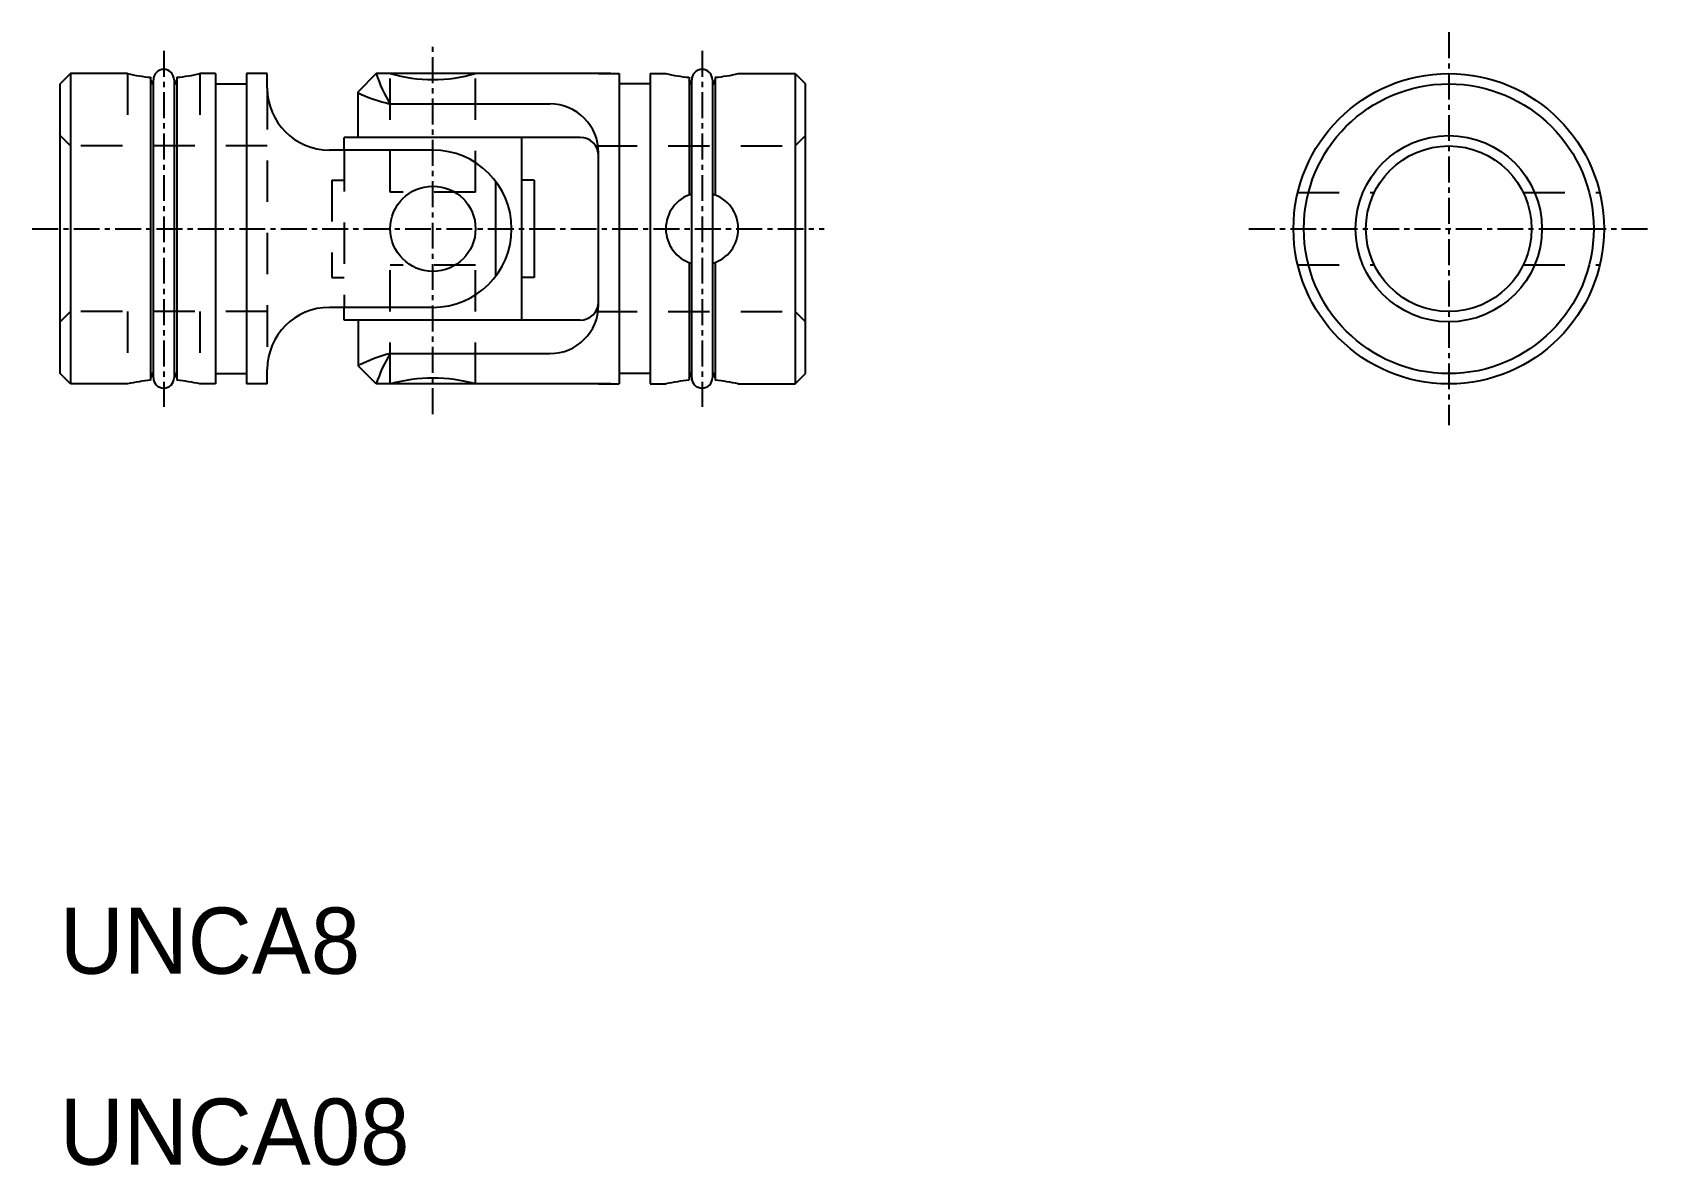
# Model space of a CAD drawing. Extents: x 133.7 to 211.7, y 87.8 to 142.6.
import ezdxf

# ---------------------------------------------------------------- set-up
doc = ezdxf.new("R2010")
doc.units = 0
doc.linetypes.add('CENTER', pattern=[2, 1.25, -0.25, 0.25, -0.25])
doc.linetypes.add('DASHED', pattern=[3.5, 2, -1.5])
doc.layers.get('0').update_dxf_attribs({"linetype": 'CONTINUOUS'})
doc.layers.add('CENTER', color=1, linetype='CENTER')

msp = doc.modelspace()

# ---------------------------------------------------------------- linework, layer by layer
for p, q in [((135.533, 140.594), (135.033, 140.094)), ((135.533, 140.594), (135.533, 125.594)), ((138.283, 140.594), (135.533, 140.594)), ((142.533, 140.594), (141.783, 140.594)), ((142.533, 140.594), (142.533, 125.594)), ((144.033, 140.594), (144.033, 125.594)), ((145.033, 140.594), (144.033, 140.594)), ((145.033, 139.894), (145.033, 140.594)), ((150.298, 140.594), (149.416, 139.712)), ((161.622, 140.594), (150.298, 140.594)), ((161.033, 140.594), (162.033, 140.594)), ((162.033, 140.594), (162.033, 125.594)), ((163.533, 140.594), (163.533, 125.594)), ((163.533, 140.594), (164.283, 140.594)), ((167.783, 140.594), (170.533, 140.594)), ((170.533, 140.594), (170.533, 125.594)), ((170.533, 140.594), (171.033, 140.094)), ((135.033, 126.094), (135.033, 140.094)), ((139.401, 140.414), (139.401, 125.774)), ((140.666, 140.414), (140.666, 125.774)), ((142.533, 140.094), (144.033, 140.094)), ((163.533, 140.094), (162.033, 140.094)), ((165.401, 140.414), (165.401, 134.726)), ((166.666, 140.414), (166.666, 134.726)), ((171.033, 126.094), (171.033, 140.094)), ((149.416, 137.506), (149.416, 139.712)), ((150.971, 139.123), (158.681, 139.123)), ((160.151, 137.506), (148.739, 137.506)), ((148.739, 136.894), (148.739, 137.506)), ((157.328, 128.682), (157.328, 137.506)), ((153.033, 136.894), (148.033, 136.894)), ((161.033, 129.417), (161.033, 136.77)), ((156.063, 135.388), (156.063, 130.8)), ((157.916, 135.447), (157.328, 135.447)), ((157.916, 135.447), (157.916, 130.741)), ((135.033, 133.094), (135.034, 133.094)), ((165.401, 131.462), (165.401, 125.774)), ((166.666, 131.462), (166.666, 125.774)), ((157.916, 130.741), (157.328, 130.741)), ((135.033, 129.594), (135.033, 129.594)), ((153.033, 129.294), (148.033, 129.294)), ((148.739, 128.682), (148.739, 129.294)), ((160.151, 128.682), (148.739, 128.682)), ((149.416, 128.682), (149.416, 126.476)), ((150.298, 125.594), (149.416, 126.476)), ((150.971, 127.065), (158.681, 127.065)), ((135.533, 125.594), (135.033, 126.094)), ((142.533, 126.094), (144.033, 126.094)), ((145.033, 125.594), (145.033, 126.294)), ((163.533, 126.094), (162.033, 126.094)), ((170.533, 125.594), (171.033, 126.094)), ((138.283, 125.594), (135.533, 125.594)), ((142.533, 125.594), (141.783, 125.594)), ((145.033, 125.594), (144.033, 125.594)), ((161.622, 125.594), (150.298, 125.594)), ((161.033, 125.594), (162.033, 125.594)), ((163.533, 125.594), (164.283, 125.594)), ((167.783, 125.594), (170.533, 125.594))]:
    msp.add_line(p, q)
at = {"color": 3, "linetype": 'DASHED'}
for p, q in [((138.283, 140.594), (138.283, 137.094)), ((141.783, 140.594), (141.783, 137.094)), ((150.975, 134.859), (150.975, 140.594)), ((155.092, 134.859), (155.092, 140.594)), ((145.033, 139.894), (145.033, 126.294)), ((135.533, 137.094), (135.033, 137.594)), ((170.533, 137.094), (171.033, 137.594)), ((145.033, 137.094), (135.533, 137.094)), ((148.739, 136.894), (148.739, 129.294)), ((160.897, 137.094), (170.533, 137.094)), ((148.151, 135.447), (148.151, 130.741)), ((148.151, 135.447), (148.739, 135.447)), ((155.092, 134.859), (150.975, 134.859)), ((194.803, 134.844), (198.499, 134.844)), ((205.693, 134.844), (209.389, 134.844)), ((150.975, 125.594), (150.975, 131.329)), ((155.092, 131.329), (150.975, 131.329)), ((155.092, 125.594), (155.092, 131.329)), ((194.803, 131.344), (198.499, 131.344)), ((205.693, 131.344), (209.389, 131.344)), ((148.151, 130.741), (148.739, 130.741)), ((135.533, 129.094), (135.033, 128.594)), ((145.033, 129.094), (135.533, 129.094)), ((138.283, 129.094), (138.283, 125.594)), ((141.783, 129.094), (141.783, 125.594)), ((160.897, 129.094), (170.533, 129.094)), ((170.533, 129.094), (171.033, 128.594))]:
    msp.add_line(p, q, dxfattribs=at)
at = {"linetype": 'CONTINUOUS'}
for p, q in [((139.533, 125.894), (139.533, 140.294)), ((140.533, 140.294), (140.533, 125.894)), ((165.533, 125.894), (165.533, 140.294)), ((166.533, 140.294), (166.533, 125.894))]:
    msp.add_line(p, q, dxfattribs=at)
for centre, radius in [((202.096, 133.094), 7.5), ((202.096, 133.094), 7), ((202.096, 133.094), 4.5), ((202.096, 133.094), 4), ((153.033, 133.094), 2.059)]:
    msp.add_circle(centre, radius)
for centre, radius, start, end in [((140.033, 147.887), 7.5, 256.5066, 265.16266), ((140.033, 140.294), 0.5, 0, 180), ((140.033, 147.887), 7.5, 274.83734, 283.4934), ((155.93, 142.292), 5.882, 196.77424, 212.60032), ((153.033, 147.806), 7.5, 254.06719, 285.9328), ((166.033, 147.887), 7.5, 256.5066, 265.16265), ((166.033, 140.294), 0.5, 0, 180), ((166.033, 147.887), 7.5, 274.83734, 283.4934), ((140.033, 140.444), 0.65, 193.34236, 219.71513), ((140.033, 140.444), 0.65, 320.28487, 346.65764), ((148.033, 139.894), 3, 180, 270), ((166.033, 140.444), 0.65, 193.34233, 219.71513), ((166.033, 140.444), 0.65, 320.28487, 346.65767), ((152.64, 146.435), 7.5, 244.37976, 257.1678), ((158.681, 136.77), 2.353, 0, 90), ((160.151, 136.623), 0.882, 0, 90), ((153.033, 133.094), 3.8, 270, 90), ((166.033, 133.094), 1.75, 106.60155, 253.39845), ((166.033, 133.094), 1.75, 286.60155, 73.39845), ((148.033, 126.294), 3, 90, 180), ((158.681, 129.417), 2.353, 270, 0), ((160.151, 129.565), 0.882, 270, 0), ((152.827, 119.797), 7.5, 104.32295, 116.66264), ((155.93, 123.894), 5.882, 147.38911, 163.20604), ((140.033, 118.301), 7.5, 94.83734, 103.4934), ((140.033, 125.744), 0.65, 140.28487, 166.65762), ((140.033, 125.894), 0.5, 180, 0), ((140.033, 125.744), 0.65, 13.34238, 39.71513), ((140.033, 118.301), 7.5, 76.5066, 85.16266), ((153.033, 118.382), 7.5, 74.0672, 105.93281), ((166.033, 118.301), 7.5, 94.83735, 103.4934), ((166.033, 125.744), 0.65, 140.28487, 166.65765), ((166.033, 125.894), 0.5, 180, 0), ((166.033, 125.744), 0.65, 13.34235, 39.71513), ((166.033, 118.301), 7.5, 76.5066, 85.16266)]:
    msp.add_arc(centre, radius, start, end)
at = {"layer": 'CENTER', "color": 1, "linetype": 'CENTER'}
for p, q in [((202.096, 142.587), (202.096, 123.601)), ((140.033, 141.691), (140.033, 124.497)), ((153.033, 124.137), (153.033, 142.021)), ((166.033, 141.691), (166.033, 124.497)), ((133.686, 133.094), (171.93, 133.094)), ((192.443, 133.094), (211.749, 133.094))]:
    msp.add_line(p, q, dxfattribs=at)

# ---------------------------------------------------------------- texts
for s, p in [('UNCA8', (135.013, 97.093)), ('UNCA08', (135.013, 87.865))]:
    msp.add_text(s, height=3.2).set_placement(p)

doc.saveas('drawing.dxf')
